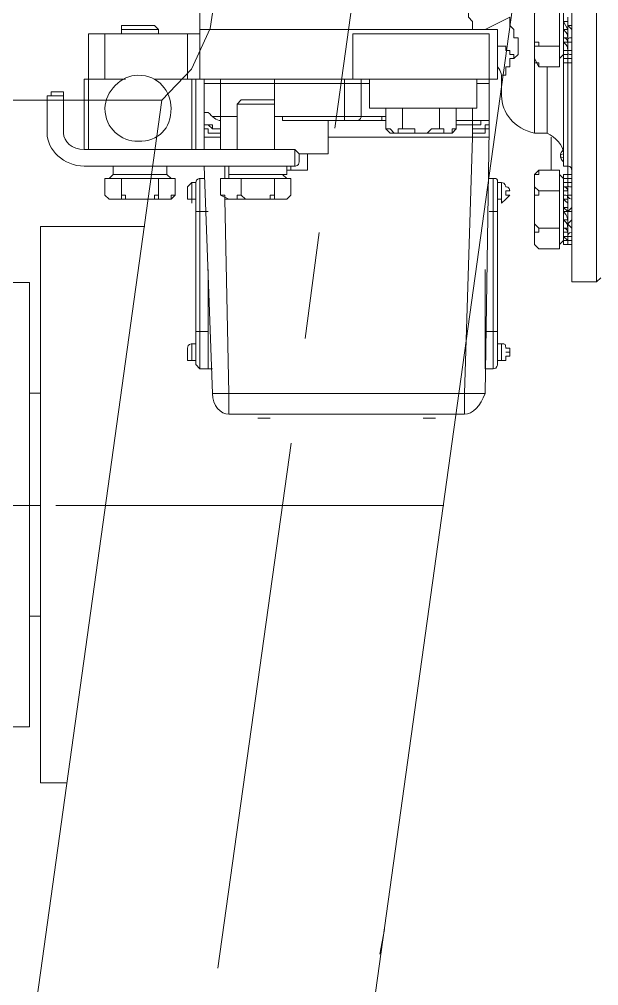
# Model space of a CAD drawing. Header units: millimetres. Extents: x 25083 to 52777, y 24772 to 45779.
# Drawn here: x 49467.1 to 49519.2, y 35909.8 to 35996.6 of the extents above; entities that cross this region are included whole.
import ezdxf

# ---------------------------------------------------------------- set-up
doc = ezdxf.new("R2010")
doc.units = ezdxf.units.MM
doc.layers.add('小车', color=7, linetype='Continuous')

# ---------------------------------------------------------------- blocks, each defined once
blk = doc.blocks.new('zw$D2F4')
at = {"color": 7, "lineweight": 5}
for points in [[(626.854, 228.386), (626.854, 92.468)], [(629.082, 92.468), (629.082, 228.386)], [(626.854, 228.014), (626.854, 92.84)], [(623.512, 215.017), (623.512, 105.837)], [(593.432, 202.019), (593.432, 110.665)], [(626.111, 102.866), (626.111, 157.828)], [(617.199, 118.835), (617.199, 118.092), (617.57, 117.721), (617.57, 116.235), (617.941, 115.864), (617.941, 115.121)], [(623.512, 118.464), (623.512, 112.522)], [(625.74, 111.779), (625.74, 118.835)], [(623.512, 115.493), (623.512, 116.607), (623.883, 116.978)], [(589.347, 115.493), (586.376, 115.493)], [(586.376, 115.493), (586.376, 115.121)], [(589.347, 115.493), (589.718, 115.121)], [(619.055, 115.121), (621.284, 116.235)], [(621.284, 116.235), (621.284, 115.493), (621.655, 115.121), (621.655, 114.379), (622.026, 114.379), (622.026, 113.264), (622.026, 112.893), (621.655, 112.522)], [(623.883, 113.636), (623.883, 114.007), (623.512, 114.007), (623.512, 115.493)], [(626.483, 115.864), (626.111, 115.864)], [(626.111, 115.864), (626.483, 115.121)], [(626.111, 115.493), (626.111, 115.121)], [(626.483, 115.864), (626.483, 115.121)], [(626.854, 115.493), (626.483, 115.493)], [(626.483, 115.493), (626.854, 115.121)], [(593.432, 114.75), (583.405, 114.75)], [(583.405, 104.352), (583.405, 114.75)], [(584.89, 114.75), (584.89, 110.665)], [(589.718, 115.121), (586.376, 115.121)], [(586.376, 114.75), (586.376, 115.121)], [(589.718, 114.75), (589.718, 115.121)], [(592.318, 110.665), (592.318, 114.75)], [(620.17, 115.121), (593.432, 115.121)], [(607.172, 114.75), (619.427, 114.75)], [(607.172, 114.75), (607.172, 110.665)], [(619.427, 106.951), (619.427, 114.75)], [(620.17, 111.779), (620.17, 115.121)], [(620.17, 115.121), (620.17, 110.665)], [(626.483, 115.121), (626.111, 115.121)], [(626.483, 114.379), (626.483, 114.75)], [(626.483, 114.379), (626.111, 114.379)], [(626.483, 114.007), (626.111, 114.007)], [(620.17, 113.636), (620.912, 113.636), (620.912, 113.264), (621.284, 113.264), (621.284, 112.893), (621.655, 112.893), (621.655, 112.522)], [(623.512, 112.893), (623.512, 113.636), (623.883, 113.636)], [(623.512, 112.522), (623.512, 112.893)], [(623.883, 113.636), (625.74, 113.636)], [(626.111, 112.893), (625.74, 112.522)], [(626.483, 113.264), (626.111, 113.264)], [(626.111, 113.264), (626.483, 113.264), (626.483, 112.893)], [(626.483, 112.893), (626.111, 112.893)], [(626.111, 112.893), (626.483, 112.893), (626.483, 112.522)], [(626.483, 113.264), (626.483, 113.636)], [(626.483, 113.264), (626.483, 112.893)], [(626.483, 112.893), (626.483, 112.522)], [(620.541, 110.294), (620.541, 111.036), (620.912, 111.036), (620.912, 111.779), (621.284, 111.779), (621.284, 112.15), (621.284, 112.522), (621.655, 112.522)], [(623.512, 112.522), (623.883, 111.779)], [(623.883, 111.779), (623.883, 112.15), (623.512, 112.15), (623.512, 112.522)], [(626.483, 112.522), (626.111, 112.522)], [(626.111, 112.522), (626.483, 112.522)], [(626.111, 112.522), (626.111, 112.15)], [(626.483, 112.15), (626.111, 112.15)], [(626.111, 112.15), (626.483, 112.15)], [(626.483, 112.15), (626.111, 112.15)], [(626.111, 112.15), (626.483, 112.15)], [(626.111, 112.15), (626.483, 112.15)], [(626.483, 112.15), (626.483, 112.522)], [(626.854, 112.522), (626.483, 112.522)], [(626.483, 112.522), (626.483, 112.15)], [(626.483, 112.522), (626.854, 112.522), (626.854, 112.15)], [(626.483, 102.866), (626.483, 112.15)], [(626.854, 112.15), (626.483, 112.15)], [(623.883, 111.779), (625.74, 111.779)], [(624.626, 105.837), (624.626, 111.779)], [(586.747, 110.665), (583.034, 110.665)], [(583.034, 110.665), (583.034, 104.352)], [(589.347, 110.665), (620.17, 110.665)], [(592.689, 110.665), (592.689, 104.352)], [(593.06, 110.665), (593.06, 104.352)], [(593.803, 106.951), (593.803, 110.665)], [(593.803, 110.294), (608.657, 110.294)], [(593.803, 110.294), (593.803, 108.065)], [(595.288, 107.323), (595.288, 110.665)], [(600.116, 110.665), (600.116, 108.808)], [(606.429, 106.951), (606.429, 110.665)], [(607.915, 110.665), (607.915, 107.323)], [(608.657, 108.065), (608.657, 110.665)], [(618.313, 108.065), (618.313, 110.665)], [(618.313, 110.294), (619.427, 110.294)], [(620.541, 110.294), (620.541, 109.18)], [(581.177, 109.551), (580.063, 109.551)], [(581.177, 109.18), (579.691, 109.18)], [(579.691, 109.18), (579.691, 105.837)], [(581.177, 109.18), (581.177, 105.837)], [(597.145, 108.808), (596.774, 108.437)], [(600.116, 108.808), (597.145, 108.808)], [(600.116, 108.808), (600.116, 108.437)], [(594.174, 107.694), (593.803, 107.694), (593.803, 108.065)], [(600.116, 108.437), (596.774, 108.437)], [(596.774, 104.352), (596.774, 108.437)], [(600.116, 104.352), (600.116, 108.437)], [(608.657, 108.065), (618.313, 108.065)], [(616.456, 108.065), (610.143, 108.065)], [(610.143, 106.209), (610.143, 108.065)], [(610.886, 108.065), (610.514, 108.065)], [(611.628, 106.209), (611.628, 108.065)], [(614.97, 106.209), (614.97, 108.065)], [(616.456, 106.209), (616.456, 108.065)], [(617.941, 106.951), (617.941, 108.065)], [(593.803, 106.951), (593.803, 106.58), (594.546, 106.58), (594.546, 106.209), (595.288, 106.209)], [(593.803, 106.951), (593.803, 106.58), (594.174, 106.58), (594.546, 106.209), (595.288, 106.209)], [(594.546, 107.323), (596.774, 107.323)], [(596.774, 107.323), (595.288, 107.323)], [(595.288, 106.951), (595.288, 107.323)], [(595.288, 104.352), (595.288, 106.951)], [(600.487, 107.323), (600.116, 107.323)], [(600.116, 107.323), (609.771, 107.323)], [(600.487, 107.323), (600.859, 107.323), (600.859, 106.951), (601.602, 106.951)], [(609.771, 106.951), (601.602, 106.951)], [(604.944, 103.981), (604.944, 106.951)], [(609.771, 106.951), (609.771, 107.323)], [(609.771, 107.323), (610.143, 107.323)], [(609.771, 106.951), (610.143, 106.951)], [(616.456, 106.951), (617.941, 106.951)], [(617.941, 106.951), (618.684, 106.951)], [(617.941, 106.951), (619.055, 106.951)], [(617.941, 106.951), (617.941, 106.58)], [(617.941, 106.209), (617.941, 106.951)], [(617.941, 106.951), (618.684, 106.951)], [(617.941, 106.209), (619.055, 106.209), (619.055, 106.58), (619.427, 106.58), (619.427, 106.951)], [(617.941, 106.209), (619.055, 106.209), (619.055, 106.58), (619.427, 106.58), (619.427, 106.951)], [(618.684, 106.951), (619.055, 106.951)], [(618.684, 106.951), (618.684, 106.58)], [(618.684, 106.58), (618.684, 106.951), (619.055, 106.951)], [(619.055, 106.951), (619.427, 106.951), (619.427, 107.323)], [(619.055, 106.951), (619.427, 106.951), (619.427, 107.323)], [(593.803, 104.352), (593.803, 106.209)], [(593.803, 106.209), (594.174, 106.209), (594.174, 105.837), (594.546, 105.837), (594.917, 105.837), (595.288, 105.837)], [(610.514, 105.837), (610.143, 106.209)], [(610.886, 105.837), (610.514, 106.209), (610.143, 106.209)], [(611.628, 106.209), (611.257, 106.209), (611.257, 105.837), (610.886, 105.837)], [(613.485, 105.837), (612.742, 105.837), (612.742, 106.209), (611.628, 106.209)], [(614.97, 106.209), (614.228, 106.209), (613.856, 105.837), (613.485, 105.837)], [(615.713, 105.837), (615.342, 105.837), (615.342, 106.209), (614.97, 106.209)], [(616.085, 105.837), (616.456, 106.209)], [(616.456, 106.209), (616.085, 106.209), (616.085, 105.837)], [(616.456, 106.58), (617.941, 106.58)], [(617.941, 106.58), (618.684, 106.58)], [(617.941, 105.837), (619.055, 105.837), (619.055, 106.209), (619.427, 106.209)], [(619.055, 82.442), (619.427, 106.209)], [(595.288, 105.466), (593.803, 105.466)], [(617.941, 105.466), (604.944, 105.466)], [(610.514, 105.837), (616.085, 105.837)], [(616.085, 105.837), (615.713, 105.837)], [(617.941, 105.466), (617.199, 82.442)], [(617.941, 105.837), (617.941, 105.466)], [(619.427, 105.466), (617.941, 105.466)], [(623.512, 105.837), (624.626, 105.837)], [(624.997, 105.466), (624.997, 102.495)], [(624.997, 105.466), (624.997, 103.609)], [(601.973, 104.352), (583.034, 104.352)], [(601.973, 104.352), (601.973, 102.866)], [(602.344, 103.981), (604.944, 103.981)], [(602.344, 103.981), (602.344, 103.238)], [(603.087, 102.495), (603.087, 103.981)], [(624.997, 103.609), (624.997, 102.495)], [(583.034, 102.866), (601.973, 102.866)], [(590.461, 102.124), (590.461, 102.866)], [(593.803, 102.866), (594.546, 82.442)], [(595.66, 101.752), (595.66, 102.866)], [(601.23, 102.124), (601.23, 102.866)], [(601.23, 102.495), (602.716, 102.495)], [(601.602, 102.495), (601.23, 102.495)], [(601.602, 102.495), (601.602, 102.866)], [(602.344, 102.495), (601.602, 102.495)], [(602.716, 102.495), (602.344, 102.495)], [(602.716, 102.495), (603.087, 102.495)], [(603.087, 102.495), (602.716, 102.495)], [(623.512, 102.124), (623.883, 102.495)], [(623.512, 101.381), (623.512, 102.124), (623.883, 102.124), (623.883, 102.495)], [(623.883, 102.495), (625.74, 102.495)], [(625.74, 95.439), (625.74, 102.495)], [(626.111, 102.866), (626.483, 102.866)], [(626.483, 102.124), (626.483, 102.866)], [(591.204, 101.752), (584.89, 101.752)], [(584.89, 100.267), (584.89, 101.752)], [(585.633, 102.124), (585.262, 101.752)], [(590.461, 102.124), (585.633, 102.124)], [(586.376, 100.267), (586.376, 101.752)], [(589.718, 100.267), (589.718, 101.752)], [(590.461, 102.124), (590.832, 101.752)], [(591.204, 100.267), (591.204, 101.752)], [(593.803, 101.752), (593.432, 101.752)], [(593.432, 101.752), (593.432, 84.67)], [(601.602, 101.752), (595.288, 101.752)], [(595.288, 100.267), (595.288, 101.752)], [(601.23, 102.124), (596.031, 102.124)], [(596.031, 102.124), (596.031, 101.752)], [(597.145, 100.267), (597.145, 101.752)], [(600.116, 100.267), (600.116, 101.752)], [(600.859, 102.124), (601.23, 101.752)], [(601.602, 100.267), (601.602, 101.752)], [(619.427, 101.752), (619.798, 101.752)], [(619.798, 84.67), (619.798, 101.752)], [(623.512, 102.124), (623.512, 95.811)], [(626.111, 101.752), (625.74, 102.124)], [(626.483, 102.124), (626.111, 102.124)], [(626.483, 102.124), (626.111, 102.124)], [(626.111, 102.124), (626.483, 102.124)], [(626.111, 95.811), (626.111, 102.124)], [(626.111, 102.124), (626.483, 102.124), (626.483, 101.752)], [(626.111, 102.124), (626.483, 102.124)], [(626.111, 102.124), (626.111, 101.752)], [(626.483, 101.752), (626.111, 101.752)], [(626.111, 101.752), (626.483, 101.752), (626.483, 101.381)], [(626.854, 102.124), (626.483, 102.124)], [(626.483, 102.124), (626.854, 102.124)], [(626.483, 102.124), (626.483, 101.752), (626.854, 101.752)], [(626.854, 102.124), (626.483, 102.124)], [(626.483, 102.124), (626.483, 101.752)], [(626.483, 101.752), (626.483, 101.381)], [(592.689, 99.524), (592.689, 101.381)], [(592.689, 101.381), (592.689, 99.524)], [(593.06, 85.041), (593.06, 101.381)], [(620.17, 101.381), (620.17, 85.041)], [(620.541, 99.524), (620.541, 101.381)], [(620.541, 101.381), (620.541, 99.524)], [(623.883, 100.638), (623.512, 101.01), (623.512, 101.381)], [(626.483, 101.381), (626.111, 101.381)], [(626.111, 101.381), (626.483, 101.381), (626.483, 101.01)], [(626.483, 101.01), (626.111, 101.01)], [(626.483, 101.381), (626.483, 101.01)], [(585.262, 99.896), (584.89, 100.267)], [(585.633, 99.896), (585.262, 99.896), (584.89, 100.267)], [(585.262, 99.896), (590.832, 99.896)], [(586.376, 100.267), (586.376, 99.896), (585.633, 99.896)], [(587.861, 99.896), (586.747, 99.896), (586.747, 100.267), (586.376, 100.267)], [(589.718, 100.267), (589.347, 100.267), (589.347, 99.896), (587.861, 99.896)], [(590.461, 99.896), (589.718, 99.896), (589.718, 100.267)], [(590.832, 99.896), (590.461, 99.896)], [(590.832, 99.896), (591.204, 100.267)], [(591.204, 100.267), (590.832, 100.267), (590.832, 99.896)], [(592.318, 99.896), (592.689, 99.896), (592.689, 99.524)], [(593.06, 99.896), (592.689, 99.896)], [(596.031, 99.896), (595.288, 100.267)], [(596.031, 99.896), (595.66, 99.896), (595.66, 100.267), (595.288, 100.267)], [(596.031, 82.442), (595.66, 99.896)], [(597.145, 100.267), (596.774, 100.267), (596.774, 99.896), (596.031, 99.896)], [(596.031, 99.896), (601.23, 99.896)], [(598.631, 99.896), (597.517, 99.896), (597.145, 100.267)], [(600.116, 100.267), (599.745, 100.267), (599.745, 99.896), (598.631, 99.896)], [(600.859, 99.896), (600.116, 99.896), (600.116, 100.267)], [(601.23, 99.896), (600.859, 99.896)], [(601.23, 99.896), (601.602, 100.267)], [(601.602, 100.267), (601.23, 99.896)], [(620.17, 99.896), (620.541, 99.896)], [(620.912, 99.896), (620.541, 99.524)], [(621.284, 100.638), (620.912, 100.638)], [(620.912, 100.267), (621.284, 100.267)], [(623.512, 98.781), (623.512, 100.267), (623.883, 100.267), (623.883, 100.638)], [(623.883, 100.638), (625.74, 100.638)], [(626.483, 100.638), (626.111, 100.638)], [(626.483, 99.896), (626.111, 99.896)], [(626.483, 100.638), (626.483, 100.267)], [(626.483, 100.638), (626.483, 100.267)], [(626.483, 99.896), (626.483, 99.524)], [(626.483, 99.153), (626.111, 99.153)], [(626.111, 99.153), (626.483, 98.781)], [(626.111, 99.153), (626.111, 98.781)], [(626.854, 99.153), (626.483, 98.781)], [(626.483, 99.153), (626.483, 98.781)], [(594.174, 98.781), (593.06, 98.781)], [(620.17, 98.781), (619.427, 98.781)], [(623.883, 97.296), (623.512, 97.667), (623.512, 98.781)], [(626.483, 98.781), (626.111, 98.781)], [(626.483, 98.781), (626.854, 98.781)], [(626.483, 98.781), (626.483, 98.41)], [(623.512, 96.182), (623.512, 96.925), (623.883, 96.925), (623.883, 97.296)], [(623.883, 97.296), (625.74, 97.296)], [(626.483, 98.039), (626.111, 98.039)], [(626.483, 97.296), (626.111, 97.296)], [(626.483, 97.296), (626.483, 97.667)], [(626.483, 96.925), (626.111, 96.925)], [(626.111, 96.925), (626.483, 96.925), (626.483, 96.553)], [(626.483, 96.553), (626.111, 96.553)], [(626.111, 96.553), (626.483, 96.182)], [(626.483, 96.925), (626.483, 96.553)], [(626.483, 96.553), (626.483, 96.182)], [(623.512, 95.811), (623.512, 96.182)], [(623.512, 95.811), (623.883, 95.439)], [(623.883, 95.439), (623.512, 95.811)], [(626.111, 96.182), (625.74, 95.811)], [(626.483, 96.182), (626.111, 96.182)], [(626.111, 96.182), (626.111, 95.811)], [(626.111, 96.182), (626.483, 96.182), (626.483, 95.811)], [(626.483, 95.811), (626.111, 95.811)], [(626.111, 95.811), (626.483, 95.811)], [(626.483, 95.811), (626.111, 95.811)], [(626.111, 95.811), (626.483, 95.811)], [(626.111, 95.811), (626.483, 95.811)], [(626.854, 96.182), (626.483, 96.182), (626.483, 95.811)], [(626.483, 96.182), (626.483, 95.811)], [(626.854, 95.811), (626.483, 95.811)], [(626.483, 95.811), (626.854, 95.811)], [(623.883, 95.439), (625.74, 95.439)], [(594.174, 93.582), (594.174, 84.67)], [(619.055, 84.67), (619.055, 93.582)], [(626.854, 92.84), (626.854, 92.468)], [(626.854, 92.468), (629.082, 92.468)], [(629.454, 92.84), (629.082, 92.468)], [(593.06, 88.012), (594.174, 88.012)], [(619.055, 88.012), (620.17, 88.012)], [(592.689, 85.413), (592.689, 86.898)], [(592.689, 86.898), (592.689, 85.413)], [(594.174, 86.898), (594.174, 84.67)], [(619.055, 86.898), (619.055, 84.67)], [(620.541, 85.413), (620.541, 86.898)], [(620.541, 86.898), (620.541, 85.413)], [(592.318, 86.155), (592.318, 86.527)], [(592.318, 85.784), (592.318, 86.155)], [(620.912, 86.155), (621.284, 86.155)], [(621.284, 86.155), (620.912, 86.155)], [(621.284, 86.527), (621.284, 86.155)], [(621.284, 86.155), (621.284, 85.784)], [(592.318, 85.784), (592.318, 85.413), (592.689, 85.413)], [(593.06, 85.413), (592.689, 85.413)], [(620.17, 85.413), (620.541, 85.413)], [(620.912, 85.784), (620.912, 85.413), (620.541, 85.413)], [(594.546, 84.67), (593.432, 84.67)], [(619.798, 84.67), (619.055, 84.67)], [(594.546, 82.442), (596.031, 82.442)], [(596.031, 82.442), (617.199, 82.442)], [(596.031, 82.442), (596.031, 80.585)], [(617.199, 80.585), (617.199, 82.442)], [(617.199, 82.442), (619.055, 82.442)], [(617.199, 80.585), (596.031, 80.585)], [(598.259, 80.585), (614.97, 80.585)], [(614.599, 80.585), (598.631, 80.585)]]:
    blk.add_lwpolyline(points, dxfattribs=at)
for points in [[(626.483, 115.864), (626.483, 115.864), (626.483, 115.864), (626.483, 116.235)], [(626.483, 115.864), (626.483, 115.864), (626.483, 116.235), (626.483, 116.235)], [(620.17, 115.121), (620.17, 115.121), (620.17, 115.121), (620.17, 115.121)], [(626.111, 115.121), (626.483, 114.75), (626.483, 114.75), (626.483, 114.379)], [(626.483, 115.121), (626.483, 115.121), (626.483, 114.75), (626.483, 114.75)], [(626.483, 114.75), (626.483, 114.75), (626.483, 114.379), (626.483, 114.379)], [(626.111, 114.379), (626.111, 114.379), (626.111, 114.379), (626.111, 114.007)], [(626.111, 114.379), (626.483, 114.379), (626.483, 114.007), (626.483, 114.007)], [(626.111, 114.379), (626.111, 114.379), (626.111, 114.379), (626.111, 114.379)], [(626.111, 114.007), (626.483, 113.636), (626.483, 113.636), (626.483, 113.264)], [(626.111, 114.007), (626.111, 114.007), (626.111, 114.007), (626.111, 114.007)], [(626.483, 114.379), (626.483, 114.379), (626.483, 114.379), (626.483, 114.379)], [(626.483, 114.379), (626.483, 114.007), (626.483, 114.007), (626.483, 114.007)], [(626.483, 114.007), (626.483, 114.379), (626.483, 114.379), (626.854, 114.379)], [(626.483, 114.007), (626.483, 113.636), (626.483, 113.636), (626.483, 113.264)], [(626.483, 114.007), (626.483, 114.007), (626.483, 114.007), (626.854, 114.007)], [(626.483, 114.007), (626.483, 114.007), (626.483, 114.007), (626.483, 114.007)], [(626.111, 113.264), (626.111, 113.264), (626.111, 113.264), (626.111, 113.264)], [(626.111, 112.893), (626.111, 112.893), (626.111, 112.893), (626.111, 113.264)], [(626.483, 113.264), (626.483, 113.264), (626.483, 113.264), (626.483, 113.264)], [(626.483, 113.264), (626.483, 113.264), (626.483, 113.264), (626.483, 113.264)], [(626.483, 113.264), (626.483, 112.893), (626.483, 112.893), (626.854, 112.893)], [(626.483, 113.264), (626.483, 113.264), (626.483, 113.264), (626.854, 113.264)], [(626.483, 112.893), (626.483, 112.893), (626.483, 112.893), (626.483, 112.893)], [(626.483, 112.893), (626.483, 112.893), (626.483, 112.893), (626.483, 112.893)], [(626.111, 112.522), (626.111, 112.522), (626.111, 112.522), (626.111, 112.522)], [(626.483, 112.522), (626.483, 112.522), (626.483, 112.522), (626.483, 112.522)], [(626.483, 112.522), (626.483, 112.522), (626.483, 112.522), (626.483, 112.522)], [(626.483, 112.522), (626.483, 112.522), (626.483, 112.522), (626.483, 112.522)], [(626.483, 112.522), (626.483, 112.15), (626.483, 112.15), (626.483, 112.15)], [(626.483, 112.15), (626.483, 112.15), (626.483, 112.15), (626.483, 112.15)], [(626.483, 112.15), (626.483, 112.15), (626.483, 112.15), (626.483, 112.15)], [(626.483, 112.15), (626.483, 112.15), (626.483, 112.15), (626.483, 112.15)], [(626.483, 112.15), (626.483, 112.15), (626.483, 112.15), (626.483, 112.15)], [(626.483, 112.15), (626.483, 112.15), (626.483, 112.15), (626.483, 112.15)], [(626.483, 112.15), (626.483, 112.15), (626.483, 112.15), (626.483, 112.15)], [(626.483, 112.15), (626.483, 112.15), (626.483, 112.15), (626.483, 112.15)], [(626.483, 112.15), (626.483, 112.15), (626.483, 112.15), (626.483, 112.15)], [(626.483, 112.15), (626.483, 112.15), (626.483, 112.15), (626.483, 112.15)], [(620.541, 110.294), (620.541, 111.036), (620.541, 111.408), (620.17, 111.779)], [(580.063, 109.551), (580.063, 109.551), (580.063, 109.551), (580.063, 109.18)], [(581.177, 109.18), (581.177, 109.18), (581.177, 109.551), (581.177, 109.551)], [(580.063, 109.18), (580.063, 109.18), (579.691, 109.18), (579.691, 109.18)], [(620.541, 109.18), (620.541, 107.694), (621.655, 106.209), (623.512, 105.837)], [(594.174, 107.694), (594.546, 107.323), (594.917, 106.951), (595.288, 106.951)], [(593.803, 106.951), (593.803, 106.58), (593.803, 106.58), (593.803, 106.209)], [(593.803, 106.951), (593.803, 106.951), (593.803, 106.951), (593.803, 106.951)], [(595.288, 106.951), (595.288, 106.951), (595.288, 106.951), (595.288, 106.951)], [(607.543, 106.951), (607.915, 106.951), (607.915, 107.323), (607.915, 107.323)], [(617.941, 106.951), (617.941, 106.951), (617.941, 106.951), (617.941, 106.951)], [(617.941, 106.951), (617.941, 106.951), (617.941, 106.951), (617.941, 106.951)], [(617.941, 106.951), (617.941, 106.951), (617.941, 106.951), (617.941, 106.951)], [(619.427, 106.209), (619.427, 106.58), (619.427, 106.58), (619.427, 106.951)], [(619.427, 106.951), (619.427, 106.951), (619.427, 106.951), (619.427, 106.951)], [(617.941, 106.58), (617.941, 106.58), (617.941, 106.58), (617.941, 106.58)], [(617.941, 105.837), (617.941, 105.837), (617.941, 106.209), (617.941, 106.209)], [(617.941, 106.209), (617.941, 106.209), (617.941, 106.209), (617.941, 106.209)], [(579.691, 105.837), (579.691, 104.352), (581.177, 102.866), (583.034, 102.866)], [(581.177, 105.837), (581.177, 105.095), (581.92, 104.352), (583.034, 104.352)], [(626.111, 103.981), (626.111, 104.723), (625.369, 105.466), (624.626, 105.837)], [(602.344, 103.981), (602.344, 103.981), (601.973, 104.352), (601.973, 104.352)], [(626.111, 104.352), (625.74, 103.981), (625.74, 103.609), (626.111, 103.238)], [(626.111, 103.981), (625.74, 103.981), (625.74, 103.609), (626.111, 103.609)], [(585.633, 102.866), (585.633, 102.495), (585.633, 102.495), (585.633, 102.495)], [(585.633, 102.495), (585.633, 102.124), (585.633, 102.124), (585.633, 102.124)], [(585.633, 102.495), (585.633, 102.124), (585.633, 102.124), (585.633, 102.124)], [(596.031, 102.866), (596.031, 102.495), (596.031, 102.495), (596.031, 102.495)], [(596.031, 102.495), (596.031, 102.124), (596.031, 102.124), (596.031, 102.124)], [(596.031, 102.495), (596.031, 102.124), (596.031, 102.124), (596.031, 102.124)], [(601.973, 102.866), (601.973, 102.866), (602.344, 102.866), (602.344, 103.238)], [(626.854, 102.495), (626.854, 102.866), (626.483, 102.866), (626.483, 102.866)], [(593.432, 101.752), (593.432, 101.752), (593.06, 101.752), (593.06, 101.381)], [(620.17, 101.381), (620.17, 101.752), (620.17, 101.752), (619.798, 101.752)], [(626.111, 102.124), (626.111, 102.124), (626.111, 102.124), (626.111, 102.124)], [(626.111, 102.124), (626.111, 102.124), (626.111, 102.124), (626.111, 102.124)], [(626.111, 101.752), (626.111, 101.752), (626.111, 101.752), (626.111, 101.752)], [(626.483, 102.124), (626.483, 102.124), (626.483, 102.124), (626.483, 102.124)], [(626.483, 102.124), (626.483, 102.124), (626.483, 102.124), (626.483, 102.124)], [(626.483, 102.124), (626.483, 102.124), (626.483, 102.124), (626.483, 102.124)], [(626.483, 102.124), (626.483, 102.124), (626.483, 102.124), (626.483, 102.124)], [(626.483, 102.124), (626.483, 102.124), (626.483, 102.124), (626.483, 102.124)], [(626.483, 102.124), (626.483, 102.124), (626.483, 102.124), (626.483, 102.124)], [(626.483, 101.752), (626.483, 101.752), (626.483, 101.752), (626.483, 101.752)], [(626.483, 101.752), (626.483, 101.752), (626.483, 101.752), (626.483, 101.752)], [(626.483, 101.752), (626.483, 101.752), (626.483, 101.752), (626.483, 101.752)], [(592.689, 101.381), (592.689, 101.381), (592.318, 101.01), (592.318, 101.01)], [(592.318, 101.01), (592.318, 101.01), (592.318, 101.01), (592.318, 100.638)], [(592.689, 101.381), (593.06, 101.381), (593.06, 101.381), (593.06, 101.381)], [(593.06, 101.381), (593.06, 101.381), (593.06, 101.381), (592.689, 101.381)], [(593.06, 101.381), (593.06, 101.381), (593.06, 101.381), (593.06, 101.381)], [(620.17, 101.381), (620.17, 101.381), (620.17, 101.381), (620.541, 101.381)], [(620.541, 101.381), (620.17, 101.381), (620.17, 101.381), (620.17, 101.381)], [(620.541, 101.381), (620.541, 101.381), (620.541, 101.381), (620.541, 101.381)], [(620.912, 101.01), (620.912, 101.01), (620.912, 101.381), (620.541, 101.381)], [(621.284, 100.638), (621.284, 101.01), (620.912, 101.01), (620.912, 101.01)], [(626.111, 101.381), (626.111, 101.01), (626.111, 101.01), (626.111, 101.01)], [(626.111, 101.381), (626.111, 101.381), (626.111, 101.381), (626.111, 101.381)], [(626.111, 101.381), (626.111, 101.381), (626.111, 101.381), (626.111, 101.381)], [(626.483, 100.638), (626.483, 100.638), (626.483, 101.01), (626.111, 101.01)], [(626.854, 101.381), (626.483, 101.381), (626.483, 101.381), (626.483, 101.381)], [(626.854, 101.01), (626.483, 101.01), (626.483, 101.01), (626.483, 101.381)], [(626.483, 101.381), (626.483, 101.381), (626.483, 101.381), (626.483, 101.381)], [(626.483, 101.381), (626.483, 101.381), (626.483, 101.381), (626.483, 101.381)], [(626.483, 101.01), (626.483, 101.01), (626.483, 101.01), (626.483, 101.01)], [(626.483, 100.638), (626.483, 100.638), (626.483, 100.638), (626.483, 101.01)], [(626.483, 101.01), (626.483, 101.01), (626.483, 101.01), (626.483, 101.01)], [(592.318, 100.638), (592.318, 100.638), (592.318, 100.267), (592.318, 100.267)], [(592.318, 100.267), (592.318, 100.267), (592.318, 99.896), (592.318, 99.896)], [(592.318, 99.896), (592.318, 99.896), (592.318, 99.896), (592.318, 99.896)], [(620.912, 100.267), (620.912, 100.267), (620.912, 100.638), (620.912, 100.638)], [(620.912, 99.896), (620.912, 99.896), (621.284, 100.267), (621.284, 100.267)], [(620.912, 99.896), (620.912, 99.896), (620.912, 99.896), (620.912, 99.896)], [(626.111, 100.267), (626.111, 100.267), (626.111, 100.638), (626.111, 100.638)], [(626.111, 100.267), (626.111, 100.267), (626.111, 99.896), (626.111, 99.896)], [(626.483, 99.896), (626.483, 100.267), (626.483, 100.267), (626.111, 100.267)], [(626.111, 100.267), (626.111, 100.267), (626.111, 100.267), (626.111, 100.267)], [(626.483, 99.524), (626.111, 99.896), (626.111, 99.896), (626.111, 99.896)], [(626.854, 100.267), (626.483, 100.267), (626.483, 100.267), (626.483, 100.267)], [(626.854, 99.896), (626.483, 99.896), (626.483, 100.267), (626.483, 100.267)], [(626.483, 99.896), (626.483, 99.896), (626.483, 100.267), (626.483, 100.267)], [(626.483, 99.153), (626.483, 99.524), (626.483, 99.524), (626.483, 99.896)], [(626.483, 99.896), (626.483, 99.896), (626.483, 99.896), (626.483, 99.896)], [(626.483, 99.896), (626.483, 99.896), (626.483, 99.896), (626.483, 99.896)], [(626.483, 99.153), (626.483, 99.524), (626.483, 99.524), (626.483, 99.524)], [(626.111, 98.781), (626.483, 98.41), (626.483, 98.039), (626.483, 98.039)], [(626.483, 98.41), (626.483, 98.41), (626.483, 98.41), (626.483, 98.039)], [(626.111, 98.039), (626.111, 97.667), (626.111, 97.667), (626.111, 97.667)], [(626.111, 98.039), (626.483, 97.667), (626.483, 97.667), (626.483, 97.296)], [(626.111, 98.039), (626.111, 98.039), (626.111, 98.039), (626.111, 98.039)], [(626.111, 97.296), (626.111, 97.667), (626.111, 97.667), (626.111, 97.667)], [(626.111, 97.296), (626.483, 97.296), (626.483, 96.925), (626.483, 96.925)], [(626.483, 98.039), (626.483, 98.039), (626.483, 98.039), (626.483, 97.667)], [(626.483, 97.667), (626.483, 97.667), (626.483, 97.667), (626.854, 98.039)], [(626.483, 98.039), (626.483, 98.039), (626.483, 98.039), (626.483, 98.039)], [(626.483, 97.667), (626.483, 97.667), (626.483, 97.667), (626.483, 97.296)], [(626.483, 97.667), (626.483, 97.667), (626.483, 97.667), (626.854, 97.296)], [(626.483, 97.296), (626.483, 97.296), (626.483, 96.925), (626.483, 96.925)], [(626.483, 97.296), (626.483, 97.296), (626.483, 97.296), (626.483, 97.296)], [(626.111, 96.925), (626.111, 96.925), (626.111, 96.553), (626.111, 96.553)], [(626.111, 96.553), (626.111, 96.553), (626.111, 96.553), (626.111, 96.553)], [(626.483, 96.925), (626.483, 96.925), (626.483, 96.925), (626.483, 96.925)], [(626.483, 96.925), (626.483, 96.925), (626.483, 96.925), (626.483, 96.925)], [(626.483, 96.553), (626.483, 96.553), (626.483, 96.925), (626.854, 96.925)], [(626.483, 96.553), (626.483, 96.553), (626.483, 96.553), (626.854, 96.553)], [(626.483, 96.553), (626.483, 96.553), (626.483, 96.553), (626.483, 96.553)], [(626.483, 96.553), (626.483, 96.553), (626.483, 96.553), (626.483, 96.553)], [(626.111, 96.182), (626.111, 96.182), (626.111, 96.182), (626.111, 96.182)], [(626.483, 96.182), (626.483, 96.182), (626.483, 96.182), (626.483, 96.182)], [(626.483, 96.182), (626.483, 96.182), (626.483, 96.182), (626.483, 96.182)], [(626.483, 96.182), (626.483, 96.182), (626.483, 96.182), (626.483, 96.182)], [(626.483, 95.811), (626.483, 95.811), (626.483, 95.811), (626.483, 95.811)], [(626.483, 95.811), (626.483, 95.811), (626.483, 95.811), (626.483, 95.811)], [(626.483, 95.811), (626.483, 95.811), (626.483, 95.811), (626.483, 95.811)], [(626.483, 95.811), (626.483, 95.811), (626.483, 95.811), (626.483, 95.811)], [(626.483, 95.811), (626.483, 95.811), (626.483, 95.811), (626.483, 95.811)], [(626.483, 95.811), (626.483, 95.811), (626.483, 95.811), (626.483, 95.811)], [(626.483, 95.811), (626.483, 95.811), (626.483, 95.811), (626.483, 95.811)], [(626.483, 95.811), (626.483, 95.811), (626.483, 95.811), (626.483, 95.811)], [(626.483, 95.811), (626.483, 95.811), (626.483, 95.811), (626.483, 95.811)], [(626.483, 95.811), (626.483, 95.811), (626.483, 95.811), (626.483, 95.811)], [(592.689, 86.898), (592.689, 86.898), (592.318, 86.898), (592.318, 86.527)], [(592.689, 86.898), (593.06, 86.898), (593.06, 86.898), (593.06, 86.898)], [(593.06, 86.898), (593.06, 86.898), (593.06, 86.898), (592.689, 86.898)], [(593.06, 86.898), (593.06, 86.898), (593.06, 86.898), (593.06, 86.898)], [(620.17, 86.898), (620.17, 86.898), (620.17, 86.898), (620.541, 86.898)], [(620.541, 86.898), (620.17, 86.898), (620.17, 86.898), (620.17, 86.898)], [(620.541, 86.898), (620.541, 86.898), (620.541, 86.898), (620.541, 86.898)], [(620.912, 86.527), (620.912, 86.898), (620.912, 86.898), (620.541, 86.898)], [(592.318, 86.527), (592.318, 86.527), (592.318, 86.527), (592.318, 86.527)], [(592.318, 86.155), (592.318, 86.155), (592.318, 86.155), (592.318, 86.155)], [(621.284, 86.527), (621.284, 86.527), (620.912, 86.527), (620.912, 86.527)], [(620.912, 86.155), (620.912, 86.155), (620.912, 86.155), (620.912, 86.155)], [(592.318, 85.784), (592.318, 85.784), (592.318, 85.784), (592.318, 85.784)], [(592.318, 85.784), (592.318, 85.784), (592.318, 85.784), (592.318, 85.784)], [(620.912, 85.784), (620.912, 85.784), (620.912, 85.784), (620.912, 85.784)], [(620.912, 85.784), (620.912, 85.784), (621.284, 85.784), (621.284, 85.784)], [(593.06, 85.041), (593.06, 85.041), (593.432, 84.67), (593.432, 84.67)], [(619.798, 84.67), (620.17, 84.67), (620.17, 85.041), (620.17, 85.041)], [(594.546, 82.442), (594.546, 81.328), (595.288, 80.585), (596.031, 80.585)], [(617.199, 80.585), (617.941, 80.585), (618.684, 81.328), (619.055, 82.442)], [(598.631, 80.214), (599.002, 80.214), (599.002, 80.214), (599.373, 80.214)], [(599.373, 80.214), (599.745, 80.214), (599.745, 80.214), (599.745, 80.214)], [(613.485, 80.214), (613.485, 80.214), (613.856, 80.214), (613.856, 80.214)], [(613.856, 80.214), (614.228, 80.214), (614.599, 80.214), (614.599, 80.214)]]:
    blk.add_open_spline(points, degree=3, dxfattribs=at)
blk.add_open_spline([(587.861, 111.036), (586.376, 111.036), (584.89, 109.551), (584.89, 108.065), (584.89, 106.209), (586.376, 105.095), (587.861, 105.095), (589.718, 105.095), (590.832, 106.209), (590.832, 108.065), (590.832, 109.551), (589.718, 111.036), (587.861, 111.036)], degree=3, knots=[0, 0, 0, 0, 1, 1, 1, 2, 2, 2, 3, 3, 3, 4, 4, 4, 4], dxfattribs=at)
blk = doc.blocks.new('A$C1A4175F5')
at = {"layer": '小车', "color": 7, "lineweight": 0}
for points in [[(63.554, 574.641), (530.126, 639.594)], [(137.886, 585), (135.646, 584.58)], [(229.857, 567.502), (226.357, 569.182), (222.577, 569.882), (218.798, 569.322), (215.158, 567.642), (212.358, 564.982)], [(122.768, 552.523), (212.358, 564.982)], [(212.358, 475.391), (212.358, 564.982)], [(201.02, 554.063), (201.02, 563.442)], [(151.045, 554.063), (151.045, 556.443)], [(151.045, 554.063), (201.02, 554.063)], [(186.041, 554.063), (166.023, 554.063)], [(166.023, 554.063), (166.163, 554.063)], [(166.023, 554.063), (166.023, 553.083)], [(186.041, 553.083), (186.041, 554.063)], [(156.084, 553.083), (156.084, 548.324)], [(195.98, 553.083), (156.084, 553.083)], [(195.98, 523.546), (195.98, 553.083)]]:
    blk.add_lwpolyline(points, dxfattribs=at)
at = {"layer": '小车', "color": 1, "lineweight": 0}
for points in [[(175.962, 590.319), (175.962, 555.463)], [(209.839, 580.52), (257.014, 587.1)], [(190.941, 577.861), (200.46, 579.121)], [(134.386, 570.022), (181.562, 576.601)], [(175.962, 554.063), (175.962, 517.247)]]:
    blk.add_lwpolyline(points, dxfattribs=at)

msp = doc.modelspace()

# ---------------------------------------------------------------- block references
msp.add_blockref('zw$D2F4', (48889.923, 35880.503))
at = {"layer": '小车', "ltscale": 10, "xscale": -1, "rotation": 270}
msp.add_blockref('A$C1A4175F5', (48914.945, 35776.933), dxfattribs=at)

doc.saveas('drawing.dxf')
